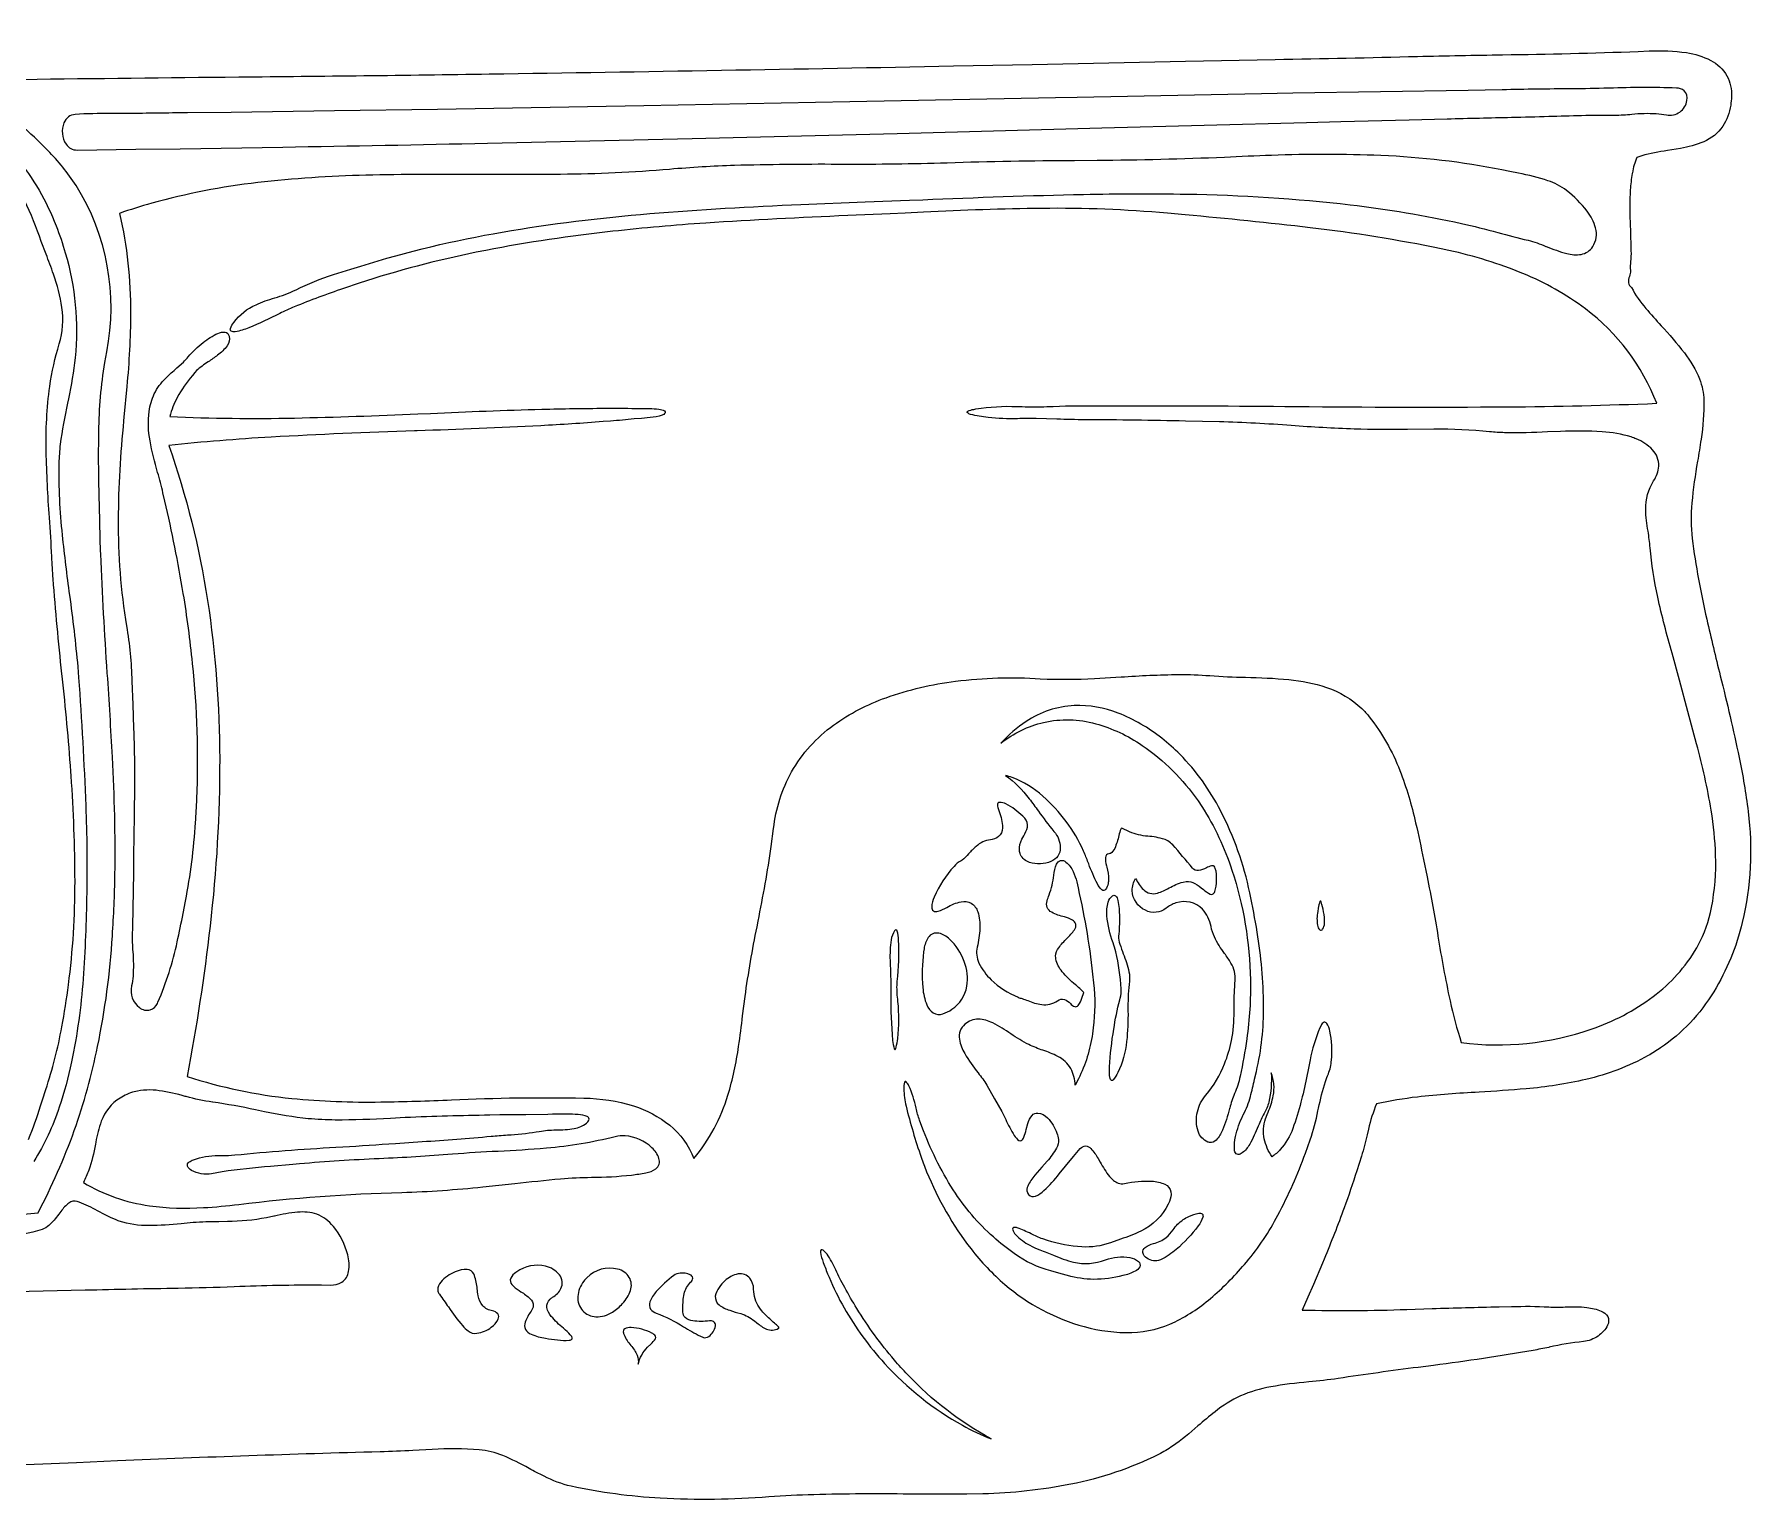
# Model space of a CAD drawing. Header units: metres. Extents: x 2.1 to 14.1, y 6 to 10.8.
# Drawn here: x 10.765 to 14.125, y 6.088 to 8.957 of the extents above; entities that cross this region are included whole.
import ezdxf

# ---------------------------------------------------------------- set-up
doc = ezdxf.new("R2010")
doc.units = ezdxf.units.M

msp = doc.modelspace()

# ---------------------------------------------------------------- linework, layer by layer
at = {"layer": 'truck', "color": 94}
for points in [[(10.74402, 8.86913, -0.001), (11.1648, 8.87387, 0.0014), (11.65519, 8.87965, 0.0011), (12.56408, 8.89529), (12.71809, 8.89832), (13.01835, 8.90442), (13.19369, 8.90798, 0.0016), (13.47265, 8.91403, -0.0024), (13.63925, 8.91725, 0.0063), (13.90467, 8.92374), (13.92628, 8.92469, -0.0516), (13.99897, 8.92136, -0.0812), (14.04652, 8.90625, -0.1467), (14.07824, 8.87615, -0.1342), (14.08722, 8.83551, -0.0339), (14.08561, 8.81856, -0.111), (14.07018, 8.77718, -0.1416), (14.03291, 8.74704, -0.0588), (13.98717, 8.73385), (13.96169, 8.72956, 0.0302), (13.91165, 8.71957), (13.90168, 8.71636, 0.0549), (13.89337, 8.68629), (13.89302, 8.68453, 0.0304), (13.88897, 8.65286, 0.0287), (13.88864, 8.59004, -0.0069), (13.8905, 8.52678, -0.025), (13.88981, 8.51336, 0.0476), (13.88942, 8.49456, -0.1066), (13.88736, 8.48338, 0.1261), (13.8854, 8.471, 0.1766), (13.89138, 8.46156, 0.0549), (13.9196, 8.42068, 0.011), (13.94955, 8.38679, -0.0235), (13.99502, 8.33355, -0.0682), (14.0246, 8.2825, -0.0872), (14.0332, 8.24115, -0.041), (14.02755, 8.16439, -0.0055), (14.02081, 8.12157, 0.02), (14.00956, 8.03978, 0.0517), (14.01019, 7.97007, 0.0245), (14.03887, 7.81201, 0.0049), (14.06527, 7.70147, -0.0104), (14.10226, 7.54135, -0.0184), (14.1199, 7.43579, -0.0906), (14.10822, 7.2185, -0.0783), (14.05249, 7.08274, -0.1063), (13.94839, 6.97273, -0.0211), (13.92402, 6.95767, -0.0696), (13.80237, 6.91111, -0.0356), (13.68513, 6.8928, -0.0082), (13.59293, 6.88618, 0.014), (13.47249, 6.87662, 0.0259), (13.39232, 6.86335, 0.045), (13.37666, 6.81387), (13.37402, 6.80282, -0.0213), (13.36283, 6.76087), (13.35344, 6.73185, -0.012), (13.32899, 6.65958, -0.0098), (13.28984, 6.5595), (13.28635, 6.55118), (13.26871, 6.5096), (13.25784, 6.48461), (13.24678, 6.45964, 0.0152), (13.45149, 6.46081), (13.50093, 6.4624, -0.0049), (13.6325, 6.46587), (13.65638, 6.46635, -0.0241), (13.72962, 6.4657, 0.0263), (13.76182, 6.46566, -0.0414), (13.80433, 6.4647, -0.0656), (13.8322, 6.45743, -0.18), (13.84491, 6.447, -0.2282), (13.84465, 6.42994, -0.137), (13.82597, 6.40877, -0.1259), (13.79729, 6.39789, 0.0285), (13.73036, 6.38677), (13.72947, 6.38658, -0.0067), (13.69874, 6.38051, -0.0118), (13.50393, 6.35133), (13.47383, 6.34739, 0.0061), (13.31695, 6.32559, -0.0136), (13.25953, 6.31882, 0.0221), (13.18518, 6.3092, 0.057), (13.12587, 6.29152, 0.061), (13.07612, 6.26049, 0.0119), (13.04275, 6.23281, -0.0257), (12.99309, 6.19311, -0.0356), (12.96551, 6.17662, -0.0656), (12.79354, 6.11852, -0.0429), (12.62155, 6.09969), (12.59042, 6.09912, -0.0032), (12.47724, 6.09929, 0.0092), (12.29068, 6.09808, 0.0103), (12.20258, 6.09364, -0.0327), (11.99017, 6.09116, -0.0388), (11.81564, 6.1146, -0.0605), (11.76253, 6.13428, -0.009), (11.73311, 6.14959, 0.0283), (11.68167, 6.17472, 0.0752), (11.63569, 6.18618, 0.0303), (11.54347, 6.18664), (11.50569, 6.18472, -0.0076), (11.44181, 6.18191, 0.0044), (10.92761, 6.16409), (10.84746, 6.16077), (10.66438, 6.15327)], [(10.70836, 6.64415), (10.77189, 6.64999, 0.0356), (10.8429, 6.81111, 0.0332), (10.88863, 6.97556, 0.035), (10.91754, 7.19231, 0.0125), (10.92251, 7.31226, 0.0173), (10.91759, 7.54209, 0.0036), (10.9076, 7.70663, -0.0073), (10.89462, 7.93941, -0.0042), (10.89297, 7.9977), (10.89206, 8.03866, -0.0119), (10.89095, 8.17984, -0.0356), (10.90272, 8.31472), (10.90651, 8.33531, 0.1909), (10.84628, 8.66135, 0.0523), (10.79093, 8.72985, 0.0135), (10.73783, 8.7807, -0.0194)], [(10.72968, 8.71567, -0.0804), (10.80738, 8.58219, -0.0225), (10.82532, 8.5295, -0.0961), (10.84457, 8.32401, -0.0251), (10.83129, 8.2437), (10.82956, 8.23522, 0.0208), (10.81546, 8.15466, 0.0236), (10.81271, 8.11733, 0.0307), (10.81921, 7.9768, 0.0078), (10.83344, 7.85929, -0.0118), (10.84971, 7.71885), (10.85129, 7.69798, -0.0079), (10.8654, 7.4466, -0.0139), (10.86719, 7.27628, -0.0141), (10.86014, 7.10801, -0.0338), (10.83759, 6.94528, -0.028), (10.81357, 6.8571, -0.0625), (10.76346, 6.75043, -0.0618)], [(10.75346, 6.79368, 0.0242), (10.77659, 6.85926, -0.0068), (10.78705, 6.89129, 0.0372), (10.81853, 7.014, 0.0126), (10.83159, 7.09649, 0.033), (10.84432, 7.29862, 0.0167), (10.8368, 7.50533), (10.83622, 7.51417, 0.0095), (10.81923, 7.70032), (10.81872, 7.70518, -0.009), (10.80155, 7.89134, -0.0048), (10.799, 7.93473, 0.0046), (10.79432, 8.01131, -0.0131), (10.78787, 8.14024, -0.0397), (10.79495, 8.268, -0.0393), (10.81347, 8.35117, 0.1093), (10.81858, 8.42248, 0.0502), (10.80214, 8.48764, 0.0082), (10.78765, 8.52699), (10.7783, 8.55189, 0.0256), (10.74566, 8.63183, 0.0653)], [(10.17145, 6.48265, -0.0019), (10.75434, 6.49639), (10.86417, 6.4989, -0.0028), (11.04657, 6.50264, 0.0056), (11.15609, 6.50565, -0.0118), (11.32692, 6.50882), (11.34417, 6.50857, 0.1503), (11.36666, 6.51403, 0.2069), (11.38001, 6.53511, 0.1086), (11.37824, 6.56789, 0.1085), (11.35008, 6.62341, 0.1383), (11.31753, 6.64718, 0.1057), (11.28015, 6.65117, 0.0324), (11.23456, 6.64351), (11.23389, 6.64337), (11.21906, 6.64029, -0.0456), (11.14266, 6.63287), (11.12582, 6.63258, 0.0163), (11.07547, 6.63073), (11.05187, 6.62862, -0.0264), (10.98924, 6.6249, -0.0804), (10.93076, 6.63392), (10.92907, 6.63452, -0.0362), (10.88838, 6.65382, 0.036), (10.8527, 6.67084), (10.84857, 6.67221, 0.2404), (10.83254, 6.66908, 0.0726), (10.81671, 6.65274), (10.81234, 6.64711, -0.0493), (10.79321, 6.62526, -0.0977), (10.78028, 6.61752, -0.0492), (10.70553, 6.60184, -0.0126)]]:
    msp.add_lwpolyline(points, format="xyb", dxfattribs=at)
for points in [[(10.84836, 8.73069), (10.96327, 8.73226), (11.05015, 8.73339), (11.25087, 8.73649, 0.001), (11.65192, 8.74409), (12.05279, 8.75315), (12.45356, 8.76324), (12.8544, 8.77387), (13.25543, 8.78458), (13.32221, 8.78634), (13.45606, 8.7898), (13.53069, 8.79176, -0.0021), (13.65682, 8.79483, 0.003), (13.72945, 8.79677, -0.0091), (13.85814, 8.79912, 0.0224), (13.89217, 8.8009, -0.0412), (13.93994, 8.80214, -0.027), (13.95981, 8.79955, 0.4269), (14, 8.82794, 0.2448), (13.99468, 8.84647, 0.1873), (13.97943, 8.85213, 0.0161), (13.84819, 8.85185), (13.84646, 8.85181, -0.0055), (13.77404, 8.85053, 0.0036), (13.6386, 8.84873), (13.57141, 8.8476), (13.22846, 8.84177), (13.16735, 8.84066), (12.80614, 8.83378), (12.76401, 8.83296), (12.36097, 8.82499), (11.95784, 8.81729), (11.55426, 8.81031), (11.3522, 8.80723), (11.14986, 8.80451), (11.06469, 8.80356, 0.0018), (10.94707, 8.8021), (10.91321, 8.802, 0.0202), (10.8448, 8.80039, 0.2933), (10.82273, 8.78413, 0.2423), (10.82678, 8.74227, 0.2598), (10.84836, 8.73069)], [(12.0561, 6.75629, 0.0987), (12.12261, 6.88043, 0.0391), (12.14343, 6.97576, 0.0066), (12.15132, 7.03569), (12.15608, 7.07351, -0.0153), (12.17948, 7.20961), (12.18164, 7.22069, 0.0134), (12.20746, 7.36742), (12.21202, 7.40232, -0.0994), (12.24723, 7.51322, -0.1074), (12.32942, 7.60469, -0.0709), (12.4321, 7.6585, -0.0552), (12.56827, 7.69065, -0.0472), (12.73413, 7.69567, 0.0277), (12.84047, 7.69615), (12.89218, 7.69914, -0.0146), (13.00485, 7.70395, -0.0219), (13.06609, 7.70168, 0.0141), (13.13562, 7.69847, -0.0194), (13.22068, 7.69393, -0.0567), (13.29424, 7.67866, -0.1111), (13.3635, 7.63714, -0.0313), (13.37809, 7.62109, -0.0757), (13.43803, 7.51581, -0.0365), (13.46887, 7.41345, -0.007), (13.48428, 7.34166), (13.49132, 7.30761, -0.0102), (13.51255, 7.19167, 0.0129), (13.53616, 7.06513, 0.0246), (13.5583, 6.98316, 0.1148), (13.81238, 7.00932, 0.0781), (13.93366, 7.07328, 0.0993), (14.01918, 7.16843), (14.02164, 7.17275, 0.0771), (14.04818, 7.24752, 0.0562), (14.05606, 7.34992, 0.0335), (14.04756, 7.43823, 0.0238), (14.01892, 7.56797), (14.00173, 7.63166), (13.98513, 7.69305), (13.97086, 7.74545, -0.0149), (13.9427, 7.8556, -0.0325), (13.92807, 7.95207, 0.0185), (13.92383, 7.98441, -0.0375), (13.9193, 8.02687, -0.1474), (13.93484, 8.08314, 0.1278), (13.94482, 8.11175, 0.2057), (13.93247, 8.14398, 0.1065), (13.90066, 8.16523, 0.0197), (13.89083, 8.16893, 0.0608), (13.83387, 8.17918, 0.0267), (13.75236, 8.17969), (13.72734, 8.17873, -0.0176), (13.64291, 8.1773, -0.019), (13.61374, 8.17928, 0.0268), (13.50437, 8.18415), (13.45267, 8.18382, -0.0108), (13.34885, 8.18428, -0.0088), (13.22552, 8.19126, 0.0124), (13.08469, 8.19856), (13.01833, 8.19993, 0.0057), (12.82188, 8.20267, -0.009), (12.76648, 8.20398), (12.72589, 8.20516, 0.0179), (12.68935, 8.20465, -0.0362), (12.63177, 8.20723, -0.0428), (12.59754, 8.21324, -0.1454), (12.59114, 8.21664, -0.462), (12.59217, 8.21925, -0.0868), (12.60409, 8.22301), (12.60814, 8.22374, -0.0511), (12.68868, 8.22861), (12.69865, 8.22834, 0.0212), (12.74706, 8.22837, -0.0146), (12.84464, 8.22995), (12.88092, 8.22992, -0.0031), (13.23495, 8.22872, 0.0042), (13.64747, 8.22791, 0.0078), (13.94083, 8.23481, 0.1409), (13.80112, 8.41979, 0.0636), (13.67902, 8.48898, 0.0439), (13.53397, 8.53403), (13.51881, 8.53732, 0.0218), (13.26266, 8.57859, 0.0069), (13.01782, 8.6037), (12.98292, 8.60697, 0.0253), (12.7377, 8.61642, 0.0097), (12.5054, 8.60908), (12.46921, 8.60739), (12.44018, 8.60604), (12.35709, 8.6023, 0.0062), (12.07909, 8.58774, 0.0108), (11.89723, 8.57158, 0.0207), (11.64883, 8.5343), (11.62977, 8.53045, 0.0284), (11.40089, 8.47035), (11.36992, 8.45978, 0.0139), (11.27363, 8.42371, 0.0159), (11.2451, 8.41075, -0.0206), (11.18461, 8.38279, -0.058), (11.15818, 8.37495, -0.1747), (11.15004, 8.37599, -0.3272), (11.14872, 8.38146, -0.0908), (11.15525, 8.39337, -0.1311), (11.19867, 8.42789, -0.0312), (11.23532, 8.4413, 0.0389), (11.27538, 8.4564), (11.277, 8.45722, -0.0403), (11.3502, 8.48678), (11.38422, 8.49754), (11.40373, 8.50363, -0.0334), (11.68079, 8.57003, -0.0219), (11.96949, 8.60623, -0.0106), (12.26548, 8.624), (12.391, 8.629), (12.47824, 8.63241), (12.50392, 8.63345, -0.0054), (12.81891, 8.64397, -0.0091), (13.02016, 8.6444, -0.0254), (13.34079, 8.62353, -0.0239), (13.55837, 8.5872, -0.0116), (13.62987, 8.5692, 0.0096), (13.68899, 8.55413, -0.0356), (13.72386, 8.54218), (13.72453, 8.54192, 0.0342), (13.76464, 8.52817, 0.1043), (13.79292, 8.52643, 0.2135), (13.81558, 8.5418, 0.2163), (13.82111, 8.57818, 0.0971), (13.80446, 8.61101, 0.0622), (13.76422, 8.65167, 0.0824), (13.72792, 8.67062, 0.0347), (13.67029, 8.68545), (13.65359, 8.68875), (13.63794, 8.69185, 0.0386), (13.40065, 8.71997, 0.0198), (13.18669, 8.72015, 0.0035), (13.09487, 8.71634, -0.0094), (12.84516, 8.7103), (12.8011, 8.70989, 0.0071), (12.55163, 8.70527, -0.0093), (12.34852, 8.70265), (12.3372, 8.70265, 0.0083), (12.13553, 8.70046, 0.0142), (12.00849, 8.69292, -0.0192), (11.79493, 8.68306, -0.0042), (11.63364, 8.68277, 0.0077), (11.41388, 8.68137, 0.023), (11.20202, 8.66697, 0.0392), (10.99442, 8.62655, 0.0152), (10.93172, 8.60675, -0.0572), (10.9531, 8.41109, -0.0223), (10.94577, 8.26782), (10.94013, 8.20749), (10.93949, 8.20081, 0.0235), (10.92883, 8.0073, 0.0433), (10.94533, 7.79892, -0.0318), (10.9558, 7.6909), (10.95742, 7.6452), (10.95906, 7.59896, -0.0147), (10.96026, 7.44275), (10.95985, 7.41584), (10.95959, 7.39915), (10.95887, 7.33782, -0.006), (10.9563, 7.19712, 0.0252), (10.95743, 7.16084, -0.0404), (10.9579, 7.11325, -0.0283), (10.95506, 7.09411, 0.2938), (10.97029, 7.05173, 0.2362), (10.99154, 7.04729, 0.2027), (11.00552, 7.06001), (11.0068, 7.06266, 0.0494), (11.04444, 7.18042, 0.0068), (11.05585, 7.23586), (11.06066, 7.26016, 0.033), (11.08021, 7.41431, 0.0051), (11.08281, 7.46016, 0.0372), (11.07446, 7.72572, 0.0145), (11.05635, 7.86265, 0.0159), (11.02021, 8.04351), (11.01653, 8.05965, 0.0112), (11.00609, 8.09955, -0.0259), (10.99122, 8.16133, -0.0782), (10.98952, 8.21896, -0.0717), (10.99962, 8.25343, -0.0844), (11.02167, 8.28366, -0.0191), (11.04392, 8.30434), (11.05648, 8.31568, 0.0376), (11.066, 8.32589, -0.0537), (11.0954, 8.35386, -0.0649), (11.12407, 8.37176, -0.1411), (11.13822, 8.37422, -0.3133), (11.14602, 8.36608), (11.14607, 8.36588, -0.2123), (11.14218, 8.34768, -0.0825), (11.12352, 8.32901, -0.0148), (11.10499, 8.31588, 0.0394), (11.08219, 8.29878), (11.079, 8.29528), (11.07421, 8.28927, 0.0486), (11.04449, 8.24622, 0.0608), (11.03005, 8.20896, 0.0168), (11.27383, 8.20608, 0.0062), (11.51561, 8.21413), (11.54039, 8.21519, -0.0041), (11.75846, 8.22327, -0.0056), (11.88106, 8.22515, -0.0049), (11.94213, 8.22486), (11.95112, 8.22482, -0.0315), (11.9874, 8.22333, -0.1148), (11.99844, 8.21994, -0.3576), (11.99966, 8.2163, -0.2044), (11.9935, 8.21136, -0.0632), (11.97059, 8.20686), (11.95322, 8.20543), (11.93912, 8.20424, -0.01), (11.89272, 8.20012), (11.87813, 8.19899, -0.0063), (11.75603, 8.19103, -0.0049), (11.51442, 8.18097), (11.50924, 8.18079, 0.0062), (11.2283, 8.16864, 0.0113), (11.02783, 8.15247, -0.0465), (11.10385, 7.84868, -0.0377), (11.12757, 7.53882, -0.0292), (11.10871, 7.21117, -0.018), (11.06398, 6.91714, 0.0549), (11.26857, 6.874, 0.0285), (11.44284, 6.86695, 0.0082), (11.58144, 6.87119, -0.0163), (11.84041, 6.87463, -0.0721), (11.93763, 6.8592, -0.095), (12.0085, 6.82148, -0.1267), (12.0561, 6.75629)], [(12.91351, 6.41556, 0.1055), (12.99791, 6.43682, 0.0659), (13.07164, 6.48604, 0.0388), (13.13795, 6.55361, 0.053), (13.19938, 6.64548, 0.0336), (13.25309, 6.76676), (13.26266, 6.7931, 0.0297), (13.27764, 6.84934), (13.27881, 6.85463, -0.0257), (13.29225, 6.90714, -0.0262), (13.29802, 6.92188, 0.0799), (13.3041, 6.94912, 0.0728), (13.30095, 7.00563, 0.1013), (13.295, 7.02069, 0.3416), (13.28946, 7.02296, 0.1694), (13.28368, 7.01691), (13.28119, 7.01192, 0.053), (13.26227, 6.94932), (13.25784, 6.92681, -0.0188), (13.24695, 6.87682), (13.24421, 6.86659, -0.0288), (13.22843, 6.81505, -0.0918), (13.20398, 6.77398, -0.0556), (13.18772, 6.75972, -0.0929), (13.17236, 6.79461, -0.136), (13.17527, 6.83392), (13.17842, 6.84275), (13.18001, 6.84688, 0.0457), (13.19027, 6.87916, 0.1394), (13.18614, 6.92394, -0.0734), (13.18141, 6.86668, -0.0804), (13.17217, 6.84422, 0.0401), (13.16115, 6.82082), (13.16069, 6.8197, -0.0358), (13.14397, 6.78424, -0.1066), (13.12936, 6.76732, -0.0538), (13.12508, 6.76506, -0.2788), (13.11767, 6.76542, -0.192), (13.11413, 6.77389, -0.075), (13.1165, 6.79929, -0.0631), (13.13066, 6.84054), (13.13152, 6.84208, 0.0603), (13.1453, 6.87762, 0.0119), (13.15363, 6.91137), (13.15717, 6.92653, 0.0594), (13.17133, 7.05568, 0.0394), (13.15871, 7.19937, 0.0128), (13.14418, 7.27635, 0.0679), (13.08687, 7.43747, 0.0743), (13.0076, 7.54743, 0.0321), (12.97193, 7.5791, 0.0742), (12.88673, 7.62828, 0.1033), (12.80057, 7.64308, 0.135), (12.70644, 7.61195, 0.0628), (12.6569, 7.56949, -0.109), (12.74066, 7.61018, -0.1232), (12.84261, 7.60757, -0.0833), (12.93338, 7.56515, -0.0904), (13.04283, 7.45656), (13.05047, 7.44526, -0.0639), (13.10926, 7.32106, -0.0747), (13.1454, 7.10639, -0.042), (13.13824, 6.99087, -0.0196), (13.12519, 6.91734, -0.0493), (13.1143, 6.88328, 0.0336), (13.10498, 6.85499), (13.10476, 6.85422, -0.031), (13.09073, 6.81199, -0.0931), (13.07862, 6.7925, -0.2455), (13.06551, 6.78754, -0.0601), (13.06184, 6.7886, -0.2136), (13.04305, 6.8095, -0.142), (13.04172, 6.84761, -0.1237), (13.05824, 6.88056, 0.0858), (13.09483, 6.94188, 0.044), (13.10841, 6.98734, 0.047), (13.11352, 7.04362), (13.11369, 7.05717, -0.0206), (13.11547, 7.10451, 0.1595), (13.10736, 7.13884, 0.0276), (13.09476, 7.15771, -0.0534), (13.07494, 7.19001, -0.054), (13.06831, 7.21068, 0.1448), (13.05152, 7.24433, 0.2914), (12.99965, 7.25654, 0.0874), (12.98032, 7.24614, -0.2901), (12.93975, 7.24227, -0.2833), (12.91404, 7.28081, -0.1381), (12.92071, 7.30472, 0.0901), (12.93606, 7.28271, 0.2771), (12.96333, 7.276, 0.0551), (12.98615, 7.28591, -0.0556), (13.01346, 7.29761), (13.01978, 7.29891, -0.1611), (13.03655, 7.29489, -0.0413), (13.05331, 7.28319, 0.0614), (13.06679, 7.27405, 0.162), (13.071, 7.27354, 0.2193), (13.07553, 7.27879, 0.0844), (13.07922, 7.30093, 0.0808), (13.07673, 7.32434), (13.07555, 7.32699, 0.3493), (13.06935, 7.32923, 0.0559), (13.05917, 7.3254, -0.0817), (13.04347, 7.32018, -0.2615), (13.03194, 7.32482, 0.0048), (12.99327, 7.37058, 0.1423), (12.97306, 7.38241, 0.0489), (12.94026, 7.38761, -0.08), (12.90454, 7.39786), (12.89775, 7.40099), (12.89372, 7.40284, 0.3953), (12.89174, 7.40141, 0.0474), (12.88779, 7.38846, -0.0494), (12.87977, 7.36356, -0.1611), (12.8714, 7.3537, -0.0857), (12.86837, 7.35282, 0.4031), (12.86156, 7.34577, 0.0748), (12.86356, 7.3296), (12.86416, 7.3269, -0.0587), (12.86772, 7.30212, -0.0528), (12.86682, 7.29473, -0.1097), (12.86198, 7.2829, -0.4606), (12.85475, 7.28221, -0.0996), (12.8458, 7.29418, -0.0289), (12.82882, 7.33314), (12.82771, 7.33598, 0.0102), (12.81883, 7.3579, 0.1073), (12.73919, 7.46558, 0.0881), (12.67921, 7.50223, 0.0237), (12.66608, 7.50642, -0.0734), (12.71239, 7.46059, -0.009), (12.73028, 7.43653, 0.0184), (12.76086, 7.39655, -0.1772), (12.77329, 7.36502, -0.3144), (12.75485, 7.33763, -0.1756), (12.71323, 7.33589, -0.2086), (12.69534, 7.3511, -0.0837), (12.69312, 7.35983, -0.142), (12.69823, 7.3816), (12.70175, 7.38825, 0.0805), (12.70875, 7.40488, 0.229), (12.70365, 7.42238), (12.69996, 7.42638, 0.0762), (12.66672, 7.45038, 0.1274), (12.65443, 7.45354, 0.4402), (12.64997, 7.4481, 0.093), (12.65218, 7.43928, -0.0827), (12.6601, 7.40831, -0.1683), (12.65569, 7.38989, -0.2002), (12.64003, 7.3809), (12.63651, 7.38041, 0.1547), (12.60846, 7.36745, 0.0334), (12.59373, 7.35264, -0.0619), (12.58092, 7.34039), (12.57886, 7.3393, 0.0929), (12.56514, 7.32826, 0.0805), (12.5263, 7.26798, 0.0942), (12.52147, 7.24858, 0.2587), (12.52482, 7.24097, 0.198), (12.53382, 7.24034, 0.0712), (12.5513, 7.24798, -0.088), (12.57892, 7.25891, -0.1807), (12.59904, 7.256, -0.1764), (12.61167, 7.23913, -0.0907), (12.61566, 7.20666, -0.0518), (12.61045, 7.16993, 0.1688), (12.61407, 7.13886, 0.0954), (12.6381, 7.10633, 0.093), (12.6905, 7.07191, 0.0256), (12.69827, 7.06931, -0.0226), (12.70955, 7.06539, 0.0646), (12.73676, 7.05776, 0.1818), (12.76778, 7.06519, -0.2454), (12.78134, 7.06765, -0.1036), (12.79293, 7.05961, 0.1083), (12.80145, 7.05358, 0.3106), (12.80825, 7.05616, 0.0892), (12.8155, 7.07031), (12.81909, 7.08145, 0.0289), (12.80285, 7.09659, -0.0437), (12.77691, 7.12197, -0.1289), (12.76454, 7.147, -0.0384), (12.76406, 7.15262, -0.1533), (12.77016, 7.16896, -0.0414), (12.7862, 7.18715, 0.0513), (12.80104, 7.20428, 0.1988), (12.80373, 7.21501, 0.2039), (12.79685, 7.22313, 0.0702), (12.78137, 7.22919, -0.0625), (12.75659, 7.23832, -0.1742), (12.74742, 7.24771, -0.1579), (12.74758, 7.26081, -0.02), (12.75129, 7.27244, 0.0622), (12.76065, 7.31102, -0.0916), (12.76588, 7.33242, -0.2143), (12.77361, 7.33971, -0.2308), (12.78418, 7.33674, -0.1134), (12.79831, 7.31795, -0.0568), (12.80545, 7.29767, -0.0293), (12.83652, 7.11739), (12.83854, 7.10021, -0.0604), (12.83762, 7.01196), (12.83618, 7.00062, -0.0811), (12.80862, 6.91206), (12.80242, 6.89981, 0.1092), (12.79366, 6.93237, 0.1491), (12.76814, 6.95628, 0.0361), (12.73934, 6.96812, -0.0251), (12.71146, 6.97918, -0.0345), (12.67667, 7.00012, 0.0347), (12.64085, 7.02165, 0.1084), (12.61282, 7.02917, 0.1881), (12.58656, 7.01922, 0.2718), (12.57559, 6.98967, 0.093), (12.58611, 6.96178, 0.0336), (12.61239, 6.92393, -0.0286), (12.62943, 6.89997), (12.64448, 6.87331), (12.6585, 6.84842, -0.0154), (12.66629, 6.83297, 0.0326), (12.68317, 6.80141, 0.1149), (12.6923, 6.79174, 0.2356), (12.69684, 6.79139, 0.1795), (12.70202, 6.79819, 0.0321), (12.70653, 6.8128), (12.70988, 6.82454, -0.1048), (12.71811, 6.84074, -0.2373), (12.72908, 6.8453, -0.1796), (12.74837, 6.83562, -0.109), (12.76645, 6.80581, -0.0497), (12.76961, 6.79358, -0.1495), (12.76576, 6.7766, -0.0577), (12.74731, 6.75077), (12.73704, 6.73905), (12.72349, 6.72341, 0.0712), (12.70965, 6.70241, 0.1967), (12.70872, 6.68958, 0.0929), (12.71122, 6.68573, 0.312), (12.72446, 6.68271, 0.1009), (12.74132, 6.6935, 0.0384), (12.77125, 6.7263), (12.78346, 6.74154), (12.79876, 6.76049, -0.022), (12.81239, 6.77574, -0.2028), (12.82264, 6.78092, -0.196), (12.83316, 6.77567, -0.0616), (12.84717, 6.75607), (12.85112, 6.74932, 0.0413), (12.86963, 6.72107, 0.1308), (12.88646, 6.70803, 0.1433), (12.89904, 6.70722, -0.067), (12.95263, 6.7119, -0.1015), (12.97794, 6.70577, -0.2395), (12.98974, 6.69081, -0.1421), (12.98684, 6.67228), (12.98423, 6.66663, -0.1674), (12.93112, 6.61421, -0.033), (12.89124, 6.59833), (12.87135, 6.59117, -0.1023), (12.8155, 6.58324, -0.0627), (12.74811, 6.5959), (12.73883, 6.59887, -0.026), (12.71588, 6.60889, 0.034), (12.68904, 6.62031, 0.1535), (12.68131, 6.62095, 0.3658), (12.67986, 6.6178, 0.1454), (12.68598, 6.60711, 0.0739), (12.71342, 6.5864, 0.0491), (12.73327, 6.57731, -0.0204), (12.7598, 6.56717, 0.0425), (12.7991, 6.55347, 0.1518), (12.86158, 6.55781, -0.1376), (12.90943, 6.56236, -0.1363), (12.9262, 6.55467, -0.3341), (12.92881, 6.54427, -0.1566), (12.91971, 6.53557, -0.0709), (12.89575, 6.52698, -0.0595), (12.83867, 6.51959, -0.0669), (12.78757, 6.5273), (12.77505, 6.53073), (12.755, 6.53614, -0.0936), (12.68292, 6.57015, -0.0255), (12.64226, 6.60261, -0.071), (12.56375, 6.69473, -0.0523), (12.50229, 6.8187), (12.49769, 6.83109, -0.0297), (12.49096, 6.8551, 0.0559), (12.47674, 6.89833, 0.1035), (12.47146, 6.9066, 0.6151), (12.46838, 6.90562, 0.0915), (12.46696, 6.89245, 0.0525), (12.47116, 6.85901, 0.0208), (12.50077, 6.75873, 0.0127), (12.51155, 6.73042, 0.068), (12.59842, 6.57942, 0.0498), (12.66487, 6.50955, 0.11), (12.82007, 6.42707, 0.0722), (12.91351, 6.41556)], [(12.88588, 6.92456, -0.076), (12.87705, 6.91049, -0.2896), (12.87321, 6.90891, -0.229), (12.87056, 6.91323, -0.0635), (12.86949, 6.93549, -0.027), (12.87795, 7.00937, -0.0256), (12.88956, 7.06702), (12.89062, 7.07039, 0.0771), (12.89215, 7.0884, 0.049), (12.8817, 7.16101, 0.0248), (12.87655, 7.1784, -0.0648), (12.86446, 7.23172, -0.0985), (12.86692, 7.2584, -0.1576), (12.87529, 7.27032, -0.3755), (12.88136, 7.27062, -0.1468), (12.88584, 7.26144, -0.0526), (12.88893, 7.22965, -0.0296), (12.8874, 7.19173, 0.0969), (12.88997, 7.17579, 0.0145), (12.89652, 7.15721, -0.0384), (12.9077, 7.12196, -0.0862), (12.90867, 7.10355, 0.0368), (12.90575, 7.05258), (12.90572, 7.04532, -0.0297), (12.90314, 6.98543, -0.0854), (12.88588, 6.92456)], [(13.28853, 7.23956, 0.0421), (13.28377, 7.25857), (13.28297, 7.25985, 0.6271), (13.28144, 7.2593, 0.0628), (13.2783, 7.2466), (13.27716, 7.2397, 0.0902), (13.2768, 7.21289, 0.1635), (13.28113, 7.204, 0.4707), (13.28684, 7.20502, 0.1404), (13.2904, 7.21698, 0.0684), (13.28853, 7.23956)], [(12.45489, 6.99125, 0.0576), (12.45535, 7.06378), (12.45497, 7.06797, -0.04), (12.45366, 7.09933), (12.45404, 7.10291, 0.0365), (12.45662, 7.18382, 0.0695), (12.45384, 7.20159, 0.3126), (12.45133, 7.20411, 0.2096), (12.44893, 7.20236, 0.115), (12.44213, 7.18424, 0.046), (12.43997, 7.14408), (12.44076, 7.11767, -0.0145), (12.44152, 7.07747, 0.0267), (12.44503, 6.98756, 0.0622), (12.44819, 6.97102, 0.4208), (12.44974, 6.96976, 0.1687), (12.45182, 6.97397, 0.0329), (12.45489, 6.99125)], [(12.56086, 7.0484, 0.2059), (12.59041, 7.0936, 0.131), (12.58511, 7.14203, 0.1199), (12.55637, 7.18587, 0.1321), (12.53554, 7.19734, 0.3144), (12.51461, 7.18868, 0.1105), (12.50655, 7.16687), (12.50566, 7.16078, 0.0522), (12.50405, 7.09093, 0.0778), (12.51198, 7.05685, 0.1523), (12.52434, 7.04136, 0.2154), (12.5434, 7.03956, 0.0823), (12.56086, 7.0484)], [(11.48394, 6.68988, 0.0194), (11.64298, 6.70089), (11.70521, 6.70745, -0.0031), (11.79504, 6.71673, -0.0192), (11.85526, 6.71948, 0.0266), (11.93404, 6.72399, 0.0147), (11.96175, 6.7282, 0.1237), (11.98133, 6.73602, 0.3218), (11.98754, 6.75648, 0.1317), (11.97367, 6.77738, 0.1695), (11.92121, 6.80072, 0.0791), (11.90195, 6.79895, -0.0418), (11.76707, 6.77647, -0.0097), (11.67246, 6.77033, 0.0087), (11.58318, 6.76466, -0.0093), (11.44001, 6.75582, 0.0112), (11.28366, 6.74578), (11.27061, 6.74451), (11.22724, 6.74063, 0.0199), (11.13254, 6.73014), (11.11179, 6.72646, -0.1689), (11.07229, 6.73303, -0.1785), (11.06454, 6.74124, -0.3161), (11.06746, 6.74906, -0.0887), (11.07621, 6.75378, -0.0876), (11.12461, 6.76209), (11.13264, 6.76222, 0.0228), (11.15697, 6.76327, -0.0102), (11.35495, 6.77835), (11.36849, 6.77919, 0.0025), (11.47159, 6.78585), (11.52383, 6.78941, 0.0084), (11.65917, 6.79992, -0.0077), (11.69081, 6.80245, 0.026), (11.74726, 6.80832), (11.75328, 6.80948, -0.0423), (11.78558, 6.81214), (11.78606, 6.81215, 0.0412), (11.82163, 6.81506, 0.1304), (11.84552, 6.82563), (11.84706, 6.82706, 0.1919), (11.85077, 6.83347, 0.2911), (11.84698, 6.8384, 0.0877), (11.82966, 6.84235, 0.0293), (11.78278, 6.8429), (11.77884, 6.84278), (11.77005, 6.84253), (11.72696, 6.84207), (11.67603, 6.84151), (11.65625, 6.84111, 0.0066), (11.491, 6.83633), (11.46187, 6.83488, -0.016), (11.35361, 6.83162, -0.0196), (11.30092, 6.83421, -0.0272), (11.21507, 6.84796), (11.19765, 6.85154, 0.0194), (11.11443, 6.8665), (11.11329, 6.86664, -0.0325), (11.06183, 6.87761), (11.06028, 6.87801, 0.0312), (11.00925, 6.88906, 0.098), (10.96045, 6.88692, 0.0769), (10.93262, 6.87472, 0.1698), (10.89579, 6.82921, 0.0419), (10.88502, 6.78802), (10.88425, 6.7842, -0.0375), (10.87135, 6.73342, -0.0369), (10.86076, 6.70941, 0.102), (10.98997, 6.66381, 0.05), (11.09584, 6.66014, 0.0164), (11.16498, 6.66647, -0.0237), (11.48394, 6.68988)], [(12.96907, 6.55781, -0.2361), (12.94293, 6.56089, -0.2138), (12.93464, 6.57194, -0.2664), (12.93933, 6.58225, -0.1078), (12.95567, 6.58988, 0.1028), (12.98072, 6.60157, 0.0714), (12.99412, 6.61655, -0.0965), (13.01377, 6.63664, -0.0394), (13.02505, 6.64289, -0.0744), (13.04421, 6.64932, -0.2185), (13.05114, 6.64794, -0.2673), (13.05221, 6.6414, -0.0876), (13.04334, 6.62429, -0.061), (13.00031, 6.57845, -0.0649), (12.97063, 6.55849), (12.96907, 6.55781)], [(12.63761, 6.20745, -0.0794), (12.47396, 6.33344, -0.0129), (12.44836, 6.36172, -0.0378), (12.3748, 6.46265, -0.0124), (12.35135, 6.50351), (12.34376, 6.51718, -0.0176), (12.33551, 6.53399, 0.0354), (12.31905, 6.56555, 0.1056), (12.30885, 6.57653, 0.2742), (12.30497, 6.57727, 0.2509), (12.30383, 6.57296, 0.0597), (12.3092, 6.55269, 0.0116), (12.31896, 6.52771), (12.32056, 6.52381, 0.0296), (12.34993, 6.46382, 0.0546), (12.42933, 6.35497, 0.081), (12.58169, 6.23388, 0.0317), (12.63761, 6.20745)], [(11.61387, 6.41866, 0.2096), (11.63114, 6.4141, 0.1309), (11.65928, 6.42603, 0.1259), (11.67268, 6.44148, 0.2864), (11.67191, 6.45238, 0.1669), (11.6617, 6.45781, -0.1539), (11.64245, 6.46809, -0.1399), (11.63362, 6.48774, -0.0189), (11.63165, 6.50134, 0.063), (11.62638, 6.52703), (11.62503, 6.53018, 0.2717), (11.61186, 6.53874, 0.1219), (11.58882, 6.53446, 0.1222), (11.56041, 6.51409, 0.1756), (11.55438, 6.49891, 0.1604), (11.55757, 6.4904, -0.0147), (11.57537, 6.46557, 0.0366), (11.60314, 6.42909, 0.0265), (11.61387, 6.41866)], [(11.78922, 6.40113, 0.0584), (11.81186, 6.40048, 0.2009), (11.81737, 6.40293, 0.2976), (11.81667, 6.40781, 0.0628), (11.80434, 6.42052), (11.80046, 6.42393, -0.0423), (11.77674, 6.44714, -0.1286), (11.76804, 6.46426, -0.2614), (11.77427, 6.48063, -0.0449), (11.77939, 6.48461, 0.1365), (11.79566, 6.50161, 0.2932), (11.7925, 6.52862, 0.1672), (11.76543, 6.54546, 0.2205), (11.70912, 6.53432), (11.70741, 6.53308, 0.1261), (11.69744, 6.52224, 0.2995), (11.69949, 6.50974, 0.0756), (11.71412, 6.49765), (11.7174, 6.49548, -0.0572), (11.7356, 6.4815, -0.2063), (11.74144, 6.46804, -0.1434), (11.73738, 6.45757, 0.075), (11.72561, 6.43604, 0.2054), (11.72614, 6.42176, 0.1608), (11.7374, 6.41222, 0.0659), (11.76546, 6.40437, 0.0159), (11.78922, 6.40113)], [(11.91621, 6.47243, 0.1094), (11.93184, 6.4981, 0.2168), (11.92947, 6.52354, 0.1913), (11.9066, 6.5397, 0.2685), (11.84636, 6.52277, 0.0327), (11.84055, 6.51608, 0.1534), (11.82859, 6.48583, 0.4196), (11.86408, 6.4464, 0.1578), (11.89631, 6.45539, 0.0711), (11.91621, 6.47243)], [(12.07313, 6.40633, 0.2711), (12.08536, 6.40803, 0.2047), (12.09795, 6.42847, 0.3059), (12.09419, 6.43715, 0.1543), (12.08636, 6.4383, -0.0651), (12.05371, 6.43847, -0.1468), (12.03877, 6.44493, -0.2157), (12.03455, 6.45569), (12.03458, 6.4631, -0.0613), (12.03686, 6.49141, -0.1372), (12.04931, 6.5141, 0.1942), (12.05361, 6.5222, 0.2848), (12.0487, 6.52884, 0.1373), (12.02905, 6.53173, 0.1333), (12.0165, 6.52753, 0.0476), (11.98229, 6.49579, 0.0954), (11.96996, 6.47568, 0.2372), (11.97127, 6.46136, 0.1552), (11.98235, 6.45361, -0.0454), (12.03588, 6.42693), (12.03955, 6.42476, 0.0232), (12.07313, 6.40633)], [(12.22318, 6.42471, 0.0104), (12.20742, 6.4396, -0.044), (12.18622, 6.46129, -0.1434), (12.17335, 6.495), (12.17287, 6.50075, 0.159), (12.16571, 6.52186, 0.2711), (12.14247, 6.53019, 0.1506), (12.11658, 6.51673, 0.0536), (12.10548, 6.50395, 0.1223), (12.09787, 6.48679, 0.2687), (12.10512, 6.46987, 0.0885), (12.12616, 6.45915, 0.0158), (12.14766, 6.45268, -0.0955), (12.17439, 6.43829), (12.1793, 6.43453, 0.0632), (12.19787, 6.42236, 0.2451), (12.22166, 6.42385), (12.22318, 6.42471)], [(11.94659, 6.35347, -0.1396), (11.96542, 6.38683), (11.97154, 6.39301, 0.0745), (11.98046, 6.40337, 0.2333), (11.98078, 6.40862, 0.1426), (11.9738, 6.41442, 0.1026), (11.93287, 6.42541, 0.1464), (11.92054, 6.42293, 0.3485), (11.918, 6.41473), (11.91824, 6.41391, 0.0866), (11.93057, 6.39282), (11.93259, 6.39021, -0.0681), (11.94485, 6.3712, -0.1517), (11.94659, 6.35347)]]:
    msp.add_lwpolyline(points, format="xyb", close=True, dxfattribs=at)

doc.saveas('drawing.dxf')
